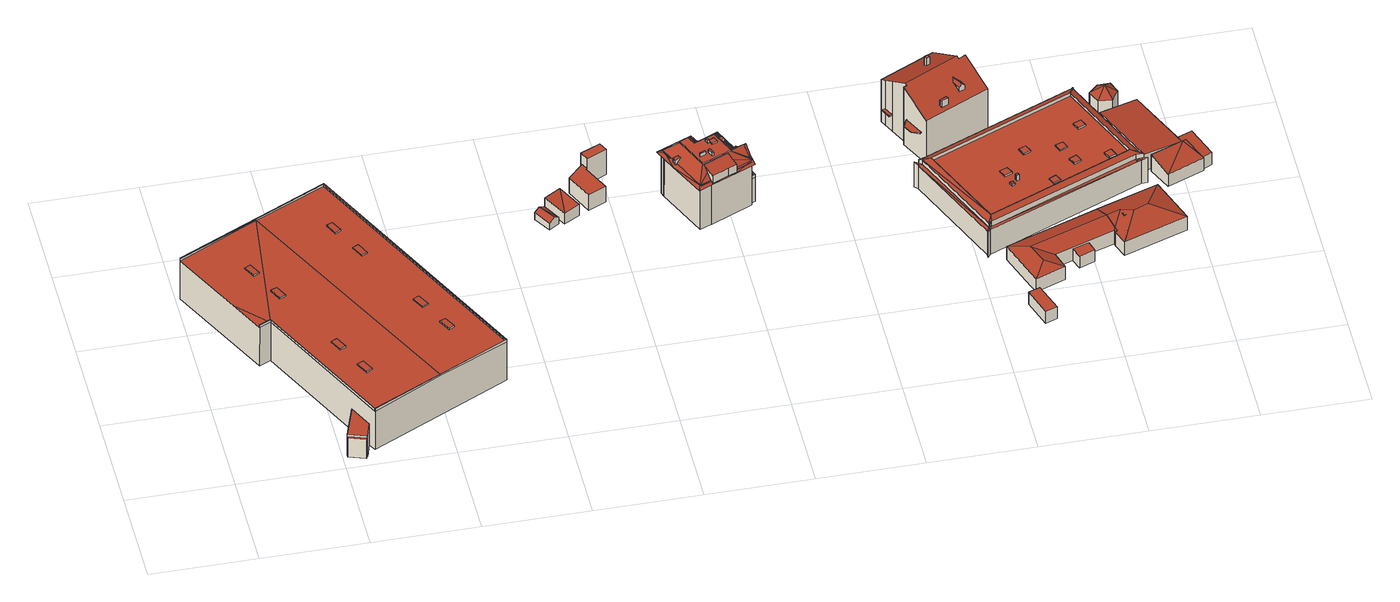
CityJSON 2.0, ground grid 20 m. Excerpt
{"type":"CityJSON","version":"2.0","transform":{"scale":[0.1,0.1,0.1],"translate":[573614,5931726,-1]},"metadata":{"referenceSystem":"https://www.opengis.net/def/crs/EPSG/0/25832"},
"CityObjects":{
"building1":{"type":"Building","attributes":{"Grundfläche 2D":"1617.829949","Grundhöhe NN":"1.574"},"children":["building1-1","building1-2","building1-3","building1-4","building1-5","building1-6","building1-7","building1-8"],"geometry":[{"type":"Solid","lod":"3","boundaries":[[[[0,1,2,3,4,5,6,7,8,9,10,11,12]],[[13,14,15,16,17]],[[13,18,14]],[[16,15,19,20,21]],[[22,23,24,21]],[[21,20,22]],[[25,26,27,28]],[[29,30,31,32,33]],[[34,17,5,4]],[[5,17,16]],[[5,16,21]],[[6,5,21,24]],[[7,6,24,23]],[[7,23,22]],[[7,22,20]],[[8,7,20,19]],[[19,15,9,8]],[[18,10,9,15,14]],[[18,35,11,10]],[[35,36,12,11]],[[36,37,0,12]],[[38,39,1,0,37]],[[39,40,2,1]],[[41,42,3,2,40]],[[42,34,4,3]],[[25,28,43,44]],[[26,25,44,45]],[[27,26,45,46]],[[32,31,47,48]],[[27,46,49,29,33,32,48,43,28]],[[30,29,49,50]],[[51,35,18,13,17,34,52,53]],[[36,35,51,54]],[[30,50,55,37,36,54,47,31]],[[39,38,37,55,56]],[[40,39,56,57]],[[42,41,40,57,58]],[[34,42,58,52]],[[47,54,51,53,52,58,57,56,55,50,49,46,45,44,43,48]]]],"semantics":{"surfaces":[{"type":"RoofSurface"},{"type":"WallSurface"},{"type":"GroundSurface"}],"values":[[0,0,0,0,0,0,0,0,1,1,1,1,1,1,1,1,1,1,1,1,1,1,1,1,1,1,1,1,1,1,1,1,1,1,1,1,1,1,2]]}}]},
"building1-1":{"type":"BuildingInstallation","parents":["building1"],"geometry":[{"type":"MultiSurface","lod":"3","boundaries":[[[59,60,61,62]],[[62,61,63,64]],[[59,62,64,65]],[[60,59,65,66]],[[61,60,66,63]]],"semantics":{"surfaces":[{"type":"RoofSurface"},{"type":"WallSurface"}],"values":[0,1,1,1,1]}}]},
"building1-2":{"type":"BuildingInstallation","parents":["building1"],"geometry":[{"type":"MultiSurface","lod":"3","boundaries":[[[67,68,69,70]],[[70,69,71,72]],[[67,70,72,73]],[[68,67,73,74]],[[69,68,74,71]]],"semantics":{"surfaces":[{"type":"RoofSurface"},{"type":"WallSurface"}],"values":[0,1,1,1,1]}}]},
"building1-3":{"type":"BuildingInstallation","parents":["building1"],"geometry":[{"type":"MultiSurface","lod":"3","boundaries":[[[75,76,77,78]],[[79,80,78,77]],[[80,81,75,78]],[[76,75,81,82]],[[77,76,82,79]]],"semantics":{"surfaces":[{"type":"RoofSurface"},{"type":"WallSurface"}],"values":[0,1,1,1,1]}}]},
"building1-4":{"type":"BuildingInstallation","parents":["building1"],"geometry":[{"type":"MultiSurface","lod":"3","boundaries":[[[83,84,85,86]],[[86,85,87,88]],[[83,86,88,89]],[[84,83,89,90]],[[85,84,90,87]]],"semantics":{"surfaces":[{"type":"RoofSurface"},{"type":"WallSurface"}],"values":[0,1,1,1,1]}}]},
"building1-5":{"type":"BuildingInstallation","parents":["building1"],"geometry":[{"type":"MultiSurface","lod":"3","boundaries":[[[91,92,93,94]],[[94,93,95,96]],[[91,94,96,97]],[[92,91,97,98]],[[93,92,98,95]]],"semantics":{"surfaces":[{"type":"RoofSurface"},{"type":"WallSurface"}],"values":[0,1,1,1,1]}}]},
"building1-6":{"type":"BuildingInstallation","parents":["building1"],"geometry":[{"type":"MultiSurface","lod":"3","boundaries":[[[99,100,101,102]],[[102,101,103,104]],[[99,102,104,105]],[[100,99,105,106]],[[101,100,106,103]]],"semantics":{"surfaces":[{"type":"RoofSurface"},{"type":"WallSurface"}],"values":[0,1,1,1,1]}}]},
"building1-7":{"type":"BuildingInstallation","parents":["building1"],"geometry":[{"type":"MultiSurface","lod":"3","boundaries":[[[107,108,109,110]],[[110,109,111,112]],[[107,110,112,113]],[[108,107,113,114]],[[109,108,114,111]]],"semantics":{"surfaces":[{"type":"RoofSurface"},{"type":"WallSurface"}],"values":[0,1,1,1,1]}}]},
"building1-8":{"type":"BuildingInstallation","parents":["building1"],"geometry":[{"type":"MultiSurface","lod":"3","boundaries":[[[115,116,117,118]],[[118,117,119,120]],[[115,118,120,121]],[[116,115,121,122]],[[117,116,122,119]]],"semantics":{"surfaces":[{"type":"RoofSurface"},{"type":"WallSurface"}],"values":[0,1,1,1,1]}}]},
"building2":{"type":"Building","attributes":{"Grundfläche 2D":"8.849985","Grundhöhe NN":"0.989"},"geometry":[{"type":"Solid","lod":"3","boundaries":[[[[123,124,125]],[[126,127,125,128]],[[123,125,127]],[[128,125,124,129,130]],[[126,128,130,131]],[[123,127,126,131,132]],[[124,123,132,129]],[[130,129,132,131]]]],"semantics":{"surfaces":[{"type":"RoofSurface"},{"type":"WallSurface"},{"type":"GroundSurface"}],"values":[[0,0,0,1,1,1,1,2]]}}]},
"building3":{"type":"Building","attributes":{"Grundfläche 2D":"18.706050","Grundhöhe NN":"0.989"},"geometry":[{"type":"Solid","lod":"3","boundaries":[[[[133,134,135]],[[136,134,133]],[[137,138,135,134]],[[138,139,133,135]],[[139,140,136,133]],[[140,137,134,136]],[[140,139,138,137]]]],"semantics":{"surfaces":[{"type":"RoofSurface"},{"type":"WallSurface"},{"type":"GroundSurface"}],"values":[[0,0,1,1,1,1,2]]}}]},
"building4":{"type":"Building","attributes":{"Grundfläche 2D":"32.283536","Grundhöhe NN":"0.960"},"geometry":[{"type":"Solid","lod":"3","boundaries":[[[[141,142,143,144]],[[145,146,147,148,149,150]],[[141,150,151,152,142]],[[143,142,152,153]],[[144,143,153,154]],[[145,150,141,144,154,155]],[[149,148,156,157]],[[150,149,157,151]],[[146,145,155,158]],[[147,146,158,159]],[[148,147,159,156]],[[153,152,151,157,156,159,158,155,154]]]],"semantics":{"surfaces":[{"type":"RoofSurface"},{"type":"WallSurface"},{"type":"GroundSurface"}],"values":[[0,0,1,1,1,1,1,1,1,1,1,2]]}}]},
"building5":{"type":"Building","attributes":{"Grundfläche 2D":"127.518262","Grundhöhe NN":"1.104"},"children":["building5-1","building5-2","building5-3","building5-4","building5-5","building5-6","building5-7","building5-8"],"geometry":[{"type":"MultiSurface","lod":"3","boundaries":[[[160,161,162,163,164,165,166,167,168,169,170,171]],[[172,173,174,175,176,177]],[[178,179,180,181,182,183,184,185,186]],[[187,188,189,190,191]],[[190,192,193,194,187,191]],[[195,189,188,196,197]],[[198,199,200,197,201,202]],[[197,200,199,189,195]],[[198,202,203,204,199]],[[203,205,206]],[[203,206,207]],[[208,203,207,209]],[[208,209,199,204,203]],[[210,205,211,212,213]],[[214,215,209,206,205,210,213]],[[209,207,206]],[[216,217,218]],[[219,213,212,211,218,217,220,221]],[[222,216,223,224,225]],[[219,221,226,213]],[[217,216,222,225,224,227,228,229,230]],[[224,231,232]],[[192,233,234,235,236]],[[233,192,237,238,234]],[[239,194,235]],[[192,236,235,194,193]],[[189,240,241,190]],[[213,242,166,165,243,244,245]],[[199,246,247]],[[232,248,237,249,224]],[[228,227,224,250,251]],[[164,163,162,243,165]],[[161,251,250,224,249,237,252,243,162]],[[248,253,237,248,232]],[[234,238,237,253,248,232,231,254]],[[242,213,226]],[[192,190,241,237]],[[214,213,245,246,209,215]],[[209,246,199]],[[199,247,189]],[[189,247,240]],[[255,256,257,258,259,260,261,262]],[[252,237,255,262,261,260,245,244,243]],[[260,259,246,245]],[[237,241,256,255]],[[241,240,257,256]],[[240,247,258,257]],[[258,247,246,259]],[[171,230,229,228,251,161,160]],[[221,220,169,168,167,166,242,226]],[[170,169,220,217]],[[170,217,230,171]],[[263,176,175,264]],[[176,263,265,177]],[[266,180,179,267]],[[181,180,266,268]],[[182,181,268,269]],[[270,271,182,269,272,273]],[[274,191,193,236,273,272,275]],[[264,175,174,173,276,195,191,274]],[[172,177,277,198,200,276,173]],[[177,265,278,279,204,198,277]],[[207,208,279,278,280]],[[207,280,206]],[[212,210,206,280,281,282]],[[219,282,281,283]],[[284,222,229,221,283,285,286]],[[219,283,221]],[[233,238,253,248,249,250,227,225,284,286,287,288,267,179,178,186,185,184,183,182,271,270]],[[264,274,275,272,269,289,267,288,287,286,285,283,281,280,278,265,263]],[[267,269,268,266]],[[191,195,188,187]],[[191,187,194,193]],[[197,196,188,195]],[[200,198,202,201,197]],[[195,276,200,197]],[[204,203,202,198]],[[279,208,203,204]],[[208,207,203]],[[205,210,212,211]],[[205,206,210]],[[229,290,218,211,282,219,221]],[[282,211,212]],[[229,222,216,218,290]],[[222,284,225,224,223,216]],[[232,231,224,250]],[[227,224,225]],[[227,250,224]],[[250,249,232]],[[254,231,232,249,248,253,238,234]],[[238,233,234]],[[236,235,234,233,270,273]],[[236,193,194,235]]],"semantics":{"surfaces":[{"type":"RoofSurface"},{"type":"WallSurface"},{"type":"GroundSurface"}],"values":[0,0,0,0,0,0,0,0,0,0,0,0,0,0,0,0,0,0,0,0,0,0,0,0,0,0,0,0,0,0,0,0,0,0,0,0,0,0,0,0,0,0,1,1,1,1,1,1,1,1,1,1,1,1,1,1,1,1,1,1,1,1,1,1,1,1,1,1,1,2,2,0,0,0,0,0,0,0,0,0,0,0,0,0,0,0,0,0,0,0,0,0,0]}}]},
"building5-1":{"type":"BuildingInstallation","parents":["building5"],"geometry":[{"type":"MultiSurface","lod":"3","boundaries":[[[291,292,277,293,294,295,296,297]],[[172,298,295,294]],[[296,295,298,299]],[[299,174,297,296]],[[297,174,175,291]],[[292,291,175,176]],[[176,177,277,292]]],"semantics":{"surfaces":[{"type":"RoofSurface"},{"type":"WallSurface"}],"values":[0,1,1,1,1,1,1]}}]},
"building5-2":{"type":"BuildingInstallation","parents":["building5"],"geometry":[{"type":"MultiSurface","lod":"3","boundaries":[[[300,301,302,303,304,305,306,271,307]],[[183,184,300,307,271,182]],[[184,308,301,300]],[[308,309,302,301]],[[309,185,303,302]],[[186,178,179,304,303]],[[303,185,186]],[[305,304,179,180]],[[180,181,306,305]],[[181,182,271,306]]],"semantics":{"surfaces":[{"type":"RoofSurface"},{"type":"WallSurface"}],"values":[0,1,1,1,1,1,1,1,1,1]}}]},
"building5-3":{"type":"BuildingInstallation","parents":["building5"],"geometry":[{"type":"MultiSurface","lod":"3","boundaries":[[[310,311,312,313]],[[314,315,311,310]],[[315,316,312,311]],[[313,312,316,317]],[[310,313,317,314]]],"semantics":{"surfaces":[{"type":"RoofSurface"},{"type":"WallSurface"}],"values":[0,1,1,1,1]}}]},
"building5-4":{"type":"BuildingInstallation","parents":["building5"],"geometry":[{"type":"MultiSurface","lod":"3","boundaries":[[[318,319,320,321]],[[321,320,322,323]],[[323,324,318,321]],[[324,325,319,318]],[[320,319,325,322]]],"semantics":{"surfaces":[{"type":"RoofSurface"},{"type":"WallSurface"}],"values":[0,1,1,1,1]}}]},
"building5-5":{"type":"BuildingInstallation","parents":["building5"],"geometry":[{"type":"MultiSurface","lod":"3","boundaries":[[[326,327,328,329]],[[327,330,328]],[[329,331,326]],[[327,326,331,330]]],"semantics":{"surfaces":[{"type":"RoofSurface"},{"type":"WallSurface"}],"values":[0,1,1,1]}}]},
"building5-6":{"type":"BuildingInstallation","parents":["building5"],"geometry":[{"type":"MultiSurface","lod":"3","boundaries":[[[332,333,334,335]],[[335,334,336,337]],[[332,335,337,338]],[[338,339,333,332]],[[339,336,334,333]]],"semantics":{"surfaces":[{"type":"RoofSurface"},{"type":"WallSurface"}],"values":[0,1,1,1,1]}}]},
"building5-7":{"type":"BuildingInstallation","parents":["building5"],"geometry":[{"type":"MultiSurface","lod":"3","boundaries":[[[340,341,342,343]],[[344,345,341,340]],[[345,346,342,341]],[[346,347,343,342]],[[347,344,340,343]]],"semantics":{"surfaces":[{"type":"RoofSurface"},{"type":"WallSurface"}],"values":[0,1,1,1,1]}}]},
"building5-8":{"type":"BuildingInstallation","parents":["building5"],"geometry":[{"type":"MultiSurface","lod":"3","boundaries":[[[348,349,350,351]],[[351,350,352,214]],[[349,348,215,353]],[[350,349,353,352]]],"semantics":{"surfaces":[{"type":"RoofSurface"},{"type":"WallSurface"}],"values":[0,1,1,1]}}]},
"building6":{"type":"Building","attributes":{"Grundfläche 2D":"13.859643","Grundhöhe NN":"2.113"},"geometry":[{"type":"Solid","lod":"3","boundaries":[[[[354,355,356,357]],[[358,359,357,356]],[[359,360,354,357]],[[360,361,355,354]],[[361,358,356,355]],[[361,360,359,358]]]],"semantics":{"surfaces":[{"type":"RoofSurface"},{"type":"WallSurface"},{"type":"GroundSurface"}],"values":[[0,1,1,1,1,2]]}}]},
"building7":{"type":"Building","attributes":{"Grundfläche 2D":"171.418554","Grundhöhe NN":"1.072"},"children":["building7-1","building7-2","building7-3","building7-4","building7-5"],"geometry":[{"type":"Solid","lod":"3","boundaries":[[[[362,363,364,365,366,367]],[[364,368,369,370,371,372,373,365]],[[367,366,374,375]],[[362,367,375,376,377,378]],[[378,362,378,377,376,377]],[[379,363,362,378,377,376,380,381]],[[379,363,379,381,380,381]],[[368,364,363,379,381,380,382]],[[383,370,369,384]],[[369,368,382,384]],[[371,370,383,385]],[[372,371,385,386]],[[373,372,386,387]],[[374,366,365,373,387]],[[382,380,376,375,374,387,386,385,383,384]]]],"semantics":{"surfaces":[{"type":"RoofSurface"},{"type":"WallSurface"},{"type":"GroundSurface"}],"values":[[0,0,1,1,1,1,1,1,1,1,1,1,1,1,2]]}}]},
"building7-1":{"type":"BuildingInstallation","parents":["building7"],"geometry":[{"type":"MultiSurface","lod":"3","boundaries":[[[388,389,390,391]],[[392,393,391,390]],[[388,391,393,394]],[[394,395,389,388]],[[390,389,395,392]]],"semantics":{"surfaces":[{"type":"RoofSurface"},{"type":"WallSurface"}],"values":[0,1,1,1,1]}}]},
"building7-2":{"type":"BuildingInstallation","parents":["building7"],"geometry":[{"type":"MultiSurface","lod":"3","boundaries":[[[396,397,398,399]],[[399,398,400,401]],[[396,399,401,402]],[[397,396,402,403]],[[398,397,403,400]]],"semantics":{"surfaces":[{"type":"RoofSurface"},{"type":"WallSurface"}],"values":[0,1,1,1,1]}}]},
"building7-3":{"type":"BuildingInstallation","parents":["building7"],"geometry":[{"type":"MultiSurface","lod":"3","boundaries":[[[404,405,406,407,408]],[[404,408,409,410,411]],[[406,405,412]],[[411,410,413]],[[411,413,412,405,404]]],"semantics":{"surfaces":[{"type":"RoofSurface"},{"type":"WallSurface"}],"values":[0,0,1,1,1]}}]},
"building7-4":{"type":"BuildingInstallation","parents":["building7"],"geometry":[{"type":"MultiSurface","lod":"3","boundaries":[[[379,378,414,415]],[[381,377,378,379]],[[377,416,414,378]],[[416,417,415,414]],[[417,381,379,415]],[[377,381,417,416]]],"semantics":{"surfaces":[{"type":"RoofSurface"},{"type":"WallSurface"},{"type":"OuterCeilingSurface"}],"values":[0,1,1,1,1,2]}}]},
"building7-5":{"type":"BuildingInstallation","parents":["building7"],"geometry":[{"type":"MultiSurface","lod":"3","boundaries":[[[418,419,420,421,422,423]],[[424,425,423,422]],[[425,426,418,423]],[[426,427,419,418]],[[427,428,420,419]],[[429,424,422,421]],[[428,429,421,420]],[[429,428,427,426,425,424]]],"semantics":{"surfaces":[{"type":"RoofSurface"},{"type":"WallSurface"},{"type":"OuterCeilingSurface"}],"values":[0,1,1,1,1,1,1,2]}}]},
"building8":{"type":"Building","attributes":{"Grundfläche 2D":"148.151754","Grundhöhe NN":"1.926"},"geometry":[{"type":"Solid","lod":"3","boundaries":[[[[430,431,432,433]],[[434,430,433,435,436,437,438]],[[439,440,433,432]],[[441,440,439]],[[435,433,440,441]],[[437,442,443,438]],[[444,445,446,447]],[[443,448,449,431,430,434,438]],[[432,431,449,450]],[[439,432,450,451]],[[441,439,451,452]],[[435,441,452,453]],[[446,454,455,437,436,435,453,456,447]],[[442,437,455,457]],[[443,442,457,448]],[[444,447,456,458]],[[445,444,458,459]],[[446,445,459,454]],[[458,456,453,452,451,450,449,448,457,455,454,459]]]],"semantics":{"surfaces":[{"type":"RoofSurface"},{"type":"WallSurface"},{"type":"GroundSurface"}],"values":[[0,0,0,0,0,0,0,1,1,1,1,1,1,1,1,1,1,1,2]]}}]},
"building9":{"type":"Building","attributes":{"Grundfläche 2D":"732.292437","Grundhöhe NN":"1.847"},"children":["building9-1","building9-2","building9-3","building9-4","building9-5","building9-6","building9-7","building9-8","building9-9"],"geometry":[{"type":"Solid","lod":"3","boundaries":[[[[460,461,462,463]],[[463,462,461,464,465,466,467,468,469]],[[470,468,467]],[[471,472,470]],[[470,469,468]],[[472,469,470]],[[473,474,471]],[[474,472,471]],[[475,474,473]],[[475,472,474]],[[472,475,476,477,478,479]],[[480,478,477]],[[480,460,463,479]],[[480,479,478]],[[481,482,483,484]],[[485,486,487,488]],[[489,487,486]],[[486,490,491,489]],[[492,491,490]],[[493,494,492]],[[494,491,492]],[[493,495,496,497,498,499,494]],[[500,501,497]],[[501,502,497]],[[502,498,497]],[[503,504,505,500]],[[505,501,500]],[[488,487,506,507]],[[508,506,487]],[[509,510,508]],[[510,506,508]],[[511,510,509]],[[512,513,511]],[[513,510,511]],[[514,515,512]],[[515,513,512]],[[514,516,517,518]],[[514,518,519,515]],[[520,521,522,523]],[[522,516,523]],[[523,516,514]],[[505,521,520]],[[504,521,505]],[[481,469,472,482]],[[483,482,472,479]],[[463,469,481,484]],[[483,479,463,484]],[[524,486,485,488,525,526]],[[492,490,486,524,527]],[[493,492,527,528]],[[495,493,528,529]],[[500,497,496,495,529,530]],[[504,503,500,530,531]],[[521,504,531,532]],[[516,522,521,532,533]],[[534,518,517,516,533,535]],[[536,515,519,518,534,537]],[[506,510,513,515,536,538]],[[488,507,506,538,539,525]],[[465,464,461,514,512,511]],[[465,511,509,466]],[[467,466,509,508,487]],[[467,487,489,470]],[[470,489,491,471]],[[471,491,494,473]],[[475,473,494,499,498]],[[475,498,502,476]],[[477,476,502,501,505]],[[477,505,520,480]],[[480,520,523,460]],[[460,523,514,461]],[[530,529,528,527,524,526,525,539,538,536,537,534,535,533,532,531]]]],"semantics":{"surfaces":[{"type":"RoofSurface"},{"type":"WallSurface"},{"type":"GroundSurface"}],"values":[[0,0,0,0,0,0,0,0,0,0,0,0,0,0,0,0,0,0,0,0,0,0,0,0,0,0,0,0,0,0,0,0,0,0,0,0,0,0,0,0,0,0,0,1,1,1,1,1,1,1,1,1,1,1,1,1,1,1,1,1,1,1,1,1,1,1,1,1,1,1,1,2]]}}]},
"building9-1":{"type":"BuildingInstallation","parents":["building9"],"geometry":[{"type":"MultiSurface","lod":"3","boundaries":[[[540,541,542,543]],[[543,542,544,545]],[[540,543,545,546]],[[541,540,546,547]],[[542,541,547,544]]],"semantics":{"surfaces":[{"type":"RoofSurface"},{"type":"WallSurface"}],"values":[0,1,1,1,1]}}]},
"building9-2":{"type":"BuildingInstallation","parents":["building9"],"geometry":[{"type":"MultiSurface","lod":"3","boundaries":[[[548,549,550,551]],[[551,550,552,553]],[[548,551,553,554]],[[549,548,554,555]],[[550,549,555,552]]],"semantics":{"surfaces":[{"type":"RoofSurface"},{"type":"WallSurface"}],"values":[0,1,1,1,1]}}]},
"building9-3":{"type":"BuildingInstallation","parents":["building9"],"geometry":[{"type":"MultiSurface","lod":"3","boundaries":[[[556,557,558,559]],[[559,558,560,561]],[[556,559,561,562]],[[557,556,562,563]],[[558,557,563,560]]],"semantics":{"surfaces":[{"type":"RoofSurface"},{"type":"WallSurface"}],"values":[0,1,1,1,1]}}]},
"building9-4":{"type":"BuildingInstallation","parents":["building9"],"geometry":[{"type":"MultiSurface","lod":"3","boundaries":[[[564,565,566,567]],[[568,569,567,566]],[[564,567,569,570]],[[565,564,570,571]],[[571,568,566,565]]],"semantics":{"surfaces":[{"type":"RoofSurface"},{"type":"WallSurface"}],"values":[0,1,1,1,1]}}]},
"building9-5":{"type":"BuildingInstallation","parents":["building9"],"geometry":[{"type":"MultiSurface","lod":"3","boundaries":[[[572,573,574,575]],[[575,574,576,577]],[[572,575,577,578]],[[573,572,578,579]],[[574,573,579,576]]],"semantics":{"surfaces":[{"type":"RoofSurface"},{"type":"WallSurface"}],"values":[0,1,1,1,1]}}]},
"building9-6":{"type":"BuildingInstallation","parents":["building9"],"geometry":[{"type":"MultiSurface","lod":"3","boundaries":[[[580,581,582,583]],[[583,582,584,585]],[[580,583,585,586]],[[581,580,586,587]],[[582,581,587,584]]],"semantics":{"surfaces":[{"type":"RoofSurface"},{"type":"WallSurface"}],"values":[0,1,1,1,1]}}]},
"building9-7":{"type":"BuildingInstallation","parents":["building9"],"geometry":[{"type":"MultiSurface","lod":"3","boundaries":[[[588,589,590,591]],[[591,590,592,593]],[[588,591,593,594]],[[589,588,594,595]],[[590,589,595,592]]],"semantics":{"surfaces":[{"type":"RoofSurface"},{"type":"WallSurface"}],"values":[0,1,1,1,1]}}]},
"building9-8":{"type":"BuildingInstallation","parents":["building9"],"geometry":[{"type":"MultiSurface","lod":"3","boundaries":[[[596,597,598,599]],[[600,601,599,598]],[[596,599,601,602]],[[602,603,597,596]],[[598,597,603,600]]],"semantics":{"surfaces":[{"type":"RoofSurface"},{"type":"WallSurface"}],"values":[0,1,1,1,1]}}]},
"building9-9":{"type":"BuildingInstallation","parents":["building9"],"geometry":[{"type":"MultiSurface","lod":"3","boundaries":[[[604,605,606,607]],[[607,606,608,609]],[[604,607,609,610]],[[605,604,610,611]],[[606,605,611,608]]],"semantics":{"surfaces":[{"type":"RoofSurface"},{"type":"WallSurface"}],"values":[0,1,1,1,1]}}]},
"building10":{"type":"Building","attributes":{"Grundfläche 2D":"124.841329","Grundhöhe NN":"1.765"},"children":["building10-1"],"geometry":[{"type":"Solid","lod":"3","boundaries":[[[[434,438,612,430]],[[613,614,615,616,431,430,612,617]],[[443,442,618,617,612,438]],[[615,614,613,617,618,619]],[[616,615,619]],[[620,443,438,434,430,431,621]],[[442,443,620,622]],[[618,442,622,623]],[[619,618,623,624]],[[616,619,624,625]],[[431,616,625,621]],[[624,623,622,620,621,625]]]],"semantics":{"surfaces":[{"type":"RoofSurface"},{"type":"WallSurface"},{"type":"GroundSurface"}],"values":[[0,0,0,0,0,1,1,1,1,1,1,2]]}}]},
"building10-1":{"type":"BuildingInstallation","parents":["building10"],"geometry":[{"type":"MultiSurface","lod":"3","boundaries":[[[626,627,628,629,630]],[[628,631,629]],[[626,632,627]],[[628,627,632,631]]],"semantics":{"surfaces":[{"type":"RoofSurface"},{"type":"WallSurface"}],"values":[0,1,1,1]}}]},
"building11":{"type":"Building","attributes":{"Grundfläche 2D":"15.587450","Grundhöhe NN":"0.832"},"geometry":[{"type":"Solid","lod":"3","boundaries":[[[[633,634,635]],[[633,636,634]],[[633,635,637]],[[633,637,638]],[[633,638,639]],[[633,639,636]],[[640,641,635,634]],[[641,642,637,635]],[[642,643,638,637]],[[643,644,639,638]],[[644,645,636,639]],[[645,640,634,636]],[[645,644,643,642,641,640]]]],"semantics":{"surfaces":[{"type":"RoofSurface"},{"type":"WallSurface"},{"type":"GroundSurface"}],"values":[[0,0,0,0,0,0,1,1,1,1,1,1,2]]}}]},
"building12":{"type":"Building","attributes":{"Grundfläche 2D":"107.780069","Grundhöhe NN":"0.417"},"geometry":[{"type":"Solid","lod":"3","boundaries":[[[[646,647,648,649,650]],[[648,647,651,652]],[[653,650,649,648,652,654]],[[646,650,653,655]],[[647,646,655,651]],[[654,652,651,655,653]]]],"semantics":{"surfaces":[{"type":"RoofSurface"},{"type":"WallSurface"},{"type":"GroundSurface"}],"values":[[0,1,1,1,1,2]]}}]},
"building13":{"type":"Building","attributes":{"Grundfläche 2D":"38.445082","Grundhöhe NN":"0.244"},"geometry":[{"type":"Solid","lod":"3","boundaries":[[[[656,657,658]],[[659,656,658,660]],[[656,659,661]],[[658,657,662,663]],[[660,658,663,664]],[[661,659,660,664,665]],[[657,656,661,665,662]],[[664,663,662,665]]]],"semantics":{"surfaces":[{"type":"RoofSurface"},{"type":"WallSurface"},{"type":"GroundSurface"}],"values":[[0,0,0,1,1,1,1,2]]}}]},
"building14":{"type":"Building","attributes":{"Grundfläche 2D":"15.455969","Grundhöhe NN":"-0.001"},"geometry":[{"type":"Solid","lod":"3","boundaries":[[[[666,667,668,669,670,671,672]],[[673,674,675,668,667,666]],[[675,676,669,668]],[[676,677,670,669]],[[677,678,671,670]],[[678,679,672,671]],[[679,673,666,672]],[[673,679,678,677,676,675,674]]]],"semantics":{"surfaces":[{"type":"RoofSurface"},{"type":"WallSurface"},{"type":"GroundSurface"}],"values":[[0,1,1,1,1,1,1,2]]}}]}
},
"vertices":[
[256,21,121],[521,151,121],[293,621,121],[5,482,121],[5,481,121],[5,480,121],[292,619,121],[520,151,121],[256,23,121],[126,291,121],[104,280,121],[104,279,121],[126,289,121],[71,346,116],[125,290,116],[126,291,116],[156,553,119],[5,480,116],[104,280,116],[256,23,116],[388,87,119],[157,553,119],[389,87,119],[520,151,116],[292,619,116],[205,12,70],[237,1,70],[238,5,70],[206,16,70],[239,5,75],[249,35,75],[227,80,75],[205,16,75],[238,5,75],[5,481,116],[104,279,116],[126,289,116],[256,21,116],[389,86,119],[521,151,116],[293,621,116],[157,555,119],[5,482,116],[206,16,26],[205,12,26],[237,1,26],[238,5,26],[227,80,26],[205,16,26],[239,5,26],[249,35,26],[104,279,26],[5,481,26],[104,280,26],[126,289,26],[256,21,26],[521,151,26],[293,621,26],[5,482,26],
[263,122,120],[274,128,120],[263,151,120],[251,145,120],[263,151,117],[251,145,117],[263,122,117],[274,128,117],
[122,412,120],[133,417,120],[122,440,120],[111,434,120],[122,440,117],[111,434,117],[122,412,117],[133,417,117],
[319,424,120],[330,429,120],[319,452,120],[308,447,120],[319,452,117],[308,447,117],[319,424,117],[330,429,117],
[230,190,120],[241,195,120],[230,218,120],[219,213,120],[230,218,117],[219,213,117],[230,190,117],[241,195,117],
[286,491,120],[297,497,120],[286,519,120],[275,514,120],[286,519,117],[275,514,117],[286,491,117],[297,497,117],
[428,202,120],[439,208,120],[427,230,120],[416,225,120],[427,230,117],[416,225,117],[428,202,117],[439,208,117],
[395,269,120],[406,275,120],[394,298,120],[383,292,120],[394,298,117],[383,292,117],[395,269,117],[406,275,117],
[154,344,120],[166,349,120],[155,372,120],[143,367,120],[155,372,117],[143,367,117],[154,344,117],[166,349,117],
[698,540,36],[679,573,36],[669,567,42],[679,528,36],[689,534,42],[659,561,36],[679,573,20],[659,561,20],[679,528,20],[698,540,20],
[708,538,45],[713,602,47],[682,585,45],[738,555,45],[713,602,20],[682,585,20],[708,538,20],[738,555,20],
[769,632,79],[807,650,79],[799,667,79],[761,650,79],[763,646,56],[733,616,56],[757,564,56],[791,580,56],[767,631,56],[769,632,56],[769,632,20],[807,650,20],[799,667,20],[761,650,20],[763,646,20],[791,580,20],[767,631,20],[733,616,20],[757,564,20],
[1002,516,142],[999,523,145],[975,513,145],[972,512,145],[971,511,145],[970,510,145],[951,502,145],[959,484,139],[960,482,138],[961,479,137],[992,493,137],[1009,500,137],[949,603,77],[955,588,77],[971,596,77],[974,597,77],[966,613,77],[948,605,77],[1037,522,77],[1038,521,77],[1048,525,77],[1033,563,77],[1022,558,77],[1023,556,77],[1023,555,77],[1037,524,77],[1037,523,77],[998,611,118],[972,600,118],[955,584,123],[994,601,123],[996,606,121],[1014,556,123],[1016,560,121],[1018,566,118],[956,589,121],[970,599,118],[958,594,118],[948,605,122],[947,603,123],[950,600,122],[954,603,118],[950,611,118],[883,582,118],[930,597,122],[903,537,118],[895,573,122],[894,573,122],[892,579,122],[893,578,123],[931,487,122],[935,466,118],[937,473,122],[938,475,123],[910,540,123],[907,547,123],[1010,499,118],[992,493,119],[961,478,118],[959,482,122],[961,479,119],[960,482,122],[1029,512,121],[1045,514,118],[1042,521,123],[1039,519,122],[959,484,123],[1038,519,123],[1007,505,123],[1008,503,121],[1009,500,119],[1042,523,125],[1041,523,125],[1027,546,138],[1034,541,146],[1025,561,123],[1017,557,123],[1004,527,146],[1030,539,146],[1022,568,118],[945,557,146],[984,573,146],[955,493,134],[972,513,146],[950,503,146],[949,503,146],[921,567,146],[937,574,146],[1037,523,127],[1037,522,126],[1038,521,124],[1002,516,136],[998,524,146],[1037,523,128],[1040,525,128],[1004,527,149],[984,573,149],[945,557,149],[937,574,149],[921,567,149],[949,503,149],[950,503,149],[998,524,149],[966,613,21],[974,597,21],[948,605,21],[1048,525,21],[1038,521,21],[1033,563,21],[1022,558,21],[1022,558,124],[1022,558,84],[1018,556,21],[1018,556,124],[996,606,21],[1017,557,21],[955,588,122],[948,605,84],[891,581,21],[891,581,121],[894,573,21],[938,473,21],[938,473,122],[959,482,21],[1040,517,121],[960,482,21],[1040,517,21],[1039,519,21],[1038,519,21],[1037,523,21],[985,491,120],
[974,597,84],[966,613,84],[948,603,84],[949,603,84],[950,601,84],[966,608,84],[971,596,84],[950,601,77],[966,608,77],
[1023,555,84],[1032,558,84],[1045,527,84],[1037,524,84],[1038,521,84],[1048,525,84],[1033,563,84],[1023,556,84],[1032,558,77],[1045,527,77],
[967,530,156],[964,528,156],[969,518,156],[972,519,156],[967,530,149],[964,528,149],[969,518,149],[972,519,149],
[968,552,156],[971,553,156],[967,560,156],[965,559,156],[967,560,149],[965,559,149],[968,552,149],[971,553,149],
[1003,576,133],[1000,582,133],[994,580,133],[997,573,133],[1000,582,126],[1003,576,126],
[985,551,152],[981,561,152],[971,556,152],[975,547,152],[971,556,149],[975,547,149],[985,551,149],[981,561,149],
[959,524,156],[957,527,156],[947,522,156],[948,519,156],[959,524,149],[957,527,149],[947,522,149],[948,519,149],
[915,550,132],[905,546,132],[907,539,132],[918,543,133],[907,539,121],[905,546,121],
[1477,92,59],[1499,100,59],[1480,156,59],[1458,149,59],[1480,156,31],[1458,149,31],[1477,92,31],[1499,100,31],
[1313,674,126],[1322,655,138],[1338,622,159],[1442,674,159],[1412,734,120],[1308,684,120],[1340,618,157],[1334,616,157],[1362,559,121],[1486,619,121],[1458,676,157],[1444,669,156],[1412,734,21],[1308,684,21],[1313,674,21],[1313,674,58],[1313,674,60],[1322,655,60],[1322,655,21],[1322,655,58],[1340,618,21],[1362,559,21],[1334,616,21],[1486,619,21],[1458,676,21],[1444,669,21],
[1395,583,141],[1408,589,141],[1406,593,141],[1393,587,141],[1406,593,127],[1393,587,128],[1395,583,125],[1408,589,125],
[1395,681,159],[1392,687,159],[1386,684,159],[1389,678,159],[1386,684,140],[1389,678,143],[1395,681,143],[1392,687,140],
[1439,615,145],[1444,617,140],[1436,633,140],[1428,637,144],[1427,637,145],[1425,630,142],[1425,628,141],[1433,612,141],[1444,617,130],[1433,612,130],
[1307,671,60],[1316,652,60],[1307,671,58],[1316,652,58],
[1336,607,86],[1330,592,86],[1339,575,86],[1354,569,86],[1356,571,86],[1338,608,86],[1356,571,84],[1338,608,84],[1336,607,84],[1330,592,84],[1339,575,84],[1354,569,84],
[1632,306,70],[1621,336,60],[1445,273,60],[1483,253,70],[1641,281,62],[1524,234,60],[1558,246,60],[1639,274,60],[1641,280,62],[1478,179,60],[1498,214,70],[1535,200,60],[1640,270,60],[1644,271,62],[1566,225,56],[1596,236,56],[1589,257,56],[1558,246,56],[1644,271,29],[1621,336,29],[1445,273,29],[1478,179,29],[1535,200,29],[1524,234,29],[1589,257,29],[1639,274,29],[1558,246,29],[1640,270,29],[1566,225,29],[1596,236,29],
[1638,614,97],[1639,621,94],[1635,613,97],[1630,600,101],[1635,617,95],[1632,615,96],[1347,494,96],[1334,492,95],[1343,490,97],[1355,484,101],[1340,487,96],[1419,301,96],[1426,316,101],[1419,293,94],[1421,304,97],[1424,302,97],[1709,422,97],[1724,423,95],[1713,427,98],[1701,432,101],[1715,430,97],[1355,484,94],[1426,316,94],[1701,432,94],[1630,600,94],[1331,492,84],[1333,490,83],[1334,492,86],[1327,496,86],[1340,487,86],[1335,485,83],[1419,301,86],[1415,295,83],[1415,286,86],[1419,293,86],[1420,294,86],[1426,296,86],[1712,417,83],[1424,302,86],[1422,299,86],[1719,420,83],[1715,423,86],[1709,422,86],[1723,420,84],[1731,421,86],[1724,423,86],[1334,495,83],[1333,495,83],[1339,493,86],[1347,494,86],[1345,500,83],[1632,615,86],[1635,617,86],[1630,620,83],[1639,621,86],[1635,621,83],[1641,619,83],[1641,621,84],[1641,628,86],[1637,623,84],[1715,430,86],[1723,426,83],[1720,432,83],[1638,614,86],[1333,490,28],[1327,496,28],[1331,492,28],[1415,295,28],[1415,286,28],[1420,294,28],[1719,420,28],[1731,421,28],[1723,426,28],[1641,619,28],[1641,628,28],[1641,621,28],[1635,621,28],[1637,623,28],[1334,495,28],[1333,495,28],
[1553,380,96],[1567,386,96],[1561,399,96],[1548,393,96],[1561,399,94],[1548,393,94],[1553,380,94],[1567,386,94],
[1473,416,97],[1487,422,97],[1481,436,97],[1467,430,97],[1481,436,94],[1467,430,94],[1473,416,94],[1487,422,94],
[1517,465,97],[1531,471,97],[1525,485,97],[1511,479,97],[1525,485,94],[1511,479,94],[1517,465,94],[1531,471,94],
[1489,406,106],[1491,401,106],[1496,403,106],[1494,408,106],[1496,403,94],[1494,408,94],[1489,406,94],[1491,401,94],
[1662,425,97],[1676,430,97],[1670,445,97],[1656,439,97],[1670,445,94],[1656,439,94],[1662,425,94],[1676,430,94],
[1619,525,97],[1625,511,97],[1640,517,97],[1634,531,97],[1640,517,94],[1634,531,94],[1619,525,94],[1625,511,94],
[1576,476,97],[1582,462,97],[1596,468,97],[1591,481,97],[1596,468,94],[1591,481,94],[1576,476,94],[1582,462,94],
[1483,399,97],[1477,396,98],[1480,389,98],[1486,392,97],[1480,389,94],[1486,392,94],[1483,399,94],[1477,396,94],
[1599,422,97],[1613,428,97],[1607,442,97],[1593,436,97],[1607,442,94],[1593,436,94],[1599,422,94],[1613,428,94],
[1658,315,70],[1682,305,75],[1689,307,75],[1709,315,75],[1739,377,60],[1680,304,75],[1651,241,60],[1772,284,60],[1644,271,28],[1621,336,28],[1640,270,28],[1651,241,28],[1772,284,28],[1739,377,28],
[1662,305,70],[1660,305,70],[1662,298,70],[1666,299,71],[1663,304,70],[1662,298,69],[1660,305,69],
[1701,641,69],[1685,621,54],[1710,618,54],[1674,644,54],[1724,639,54],[1715,662,54],[1692,662,54],[1685,621,18],[1710,618,18],[1724,639,18],[1715,662,18],[1692,662,18],[1674,644,18],
[1681,590,54],[1734,465,54],[1808,495,45],[1802,508,45],[1754,620,45],[1734,465,14],[1808,495,14],[1754,620,14],[1802,508,14],[1681,590,14],
[1809,493,48],[1747,467,50],[1767,420,41],[1835,453,42],[1837,449,41],[1815,496,48],[1747,467,12],[1767,420,12],[1837,449,12],[1815,496,12],
[1802,508,44],[1808,495,43],[1809,493,42],[1815,496,42],[1835,453,38],[1855,463,38],[1831,520,44],[1802,508,10],[1808,495,10],[1809,493,10],[1815,496,10],[1835,453,10],[1855,463,10],[1831,520,10]
]}
